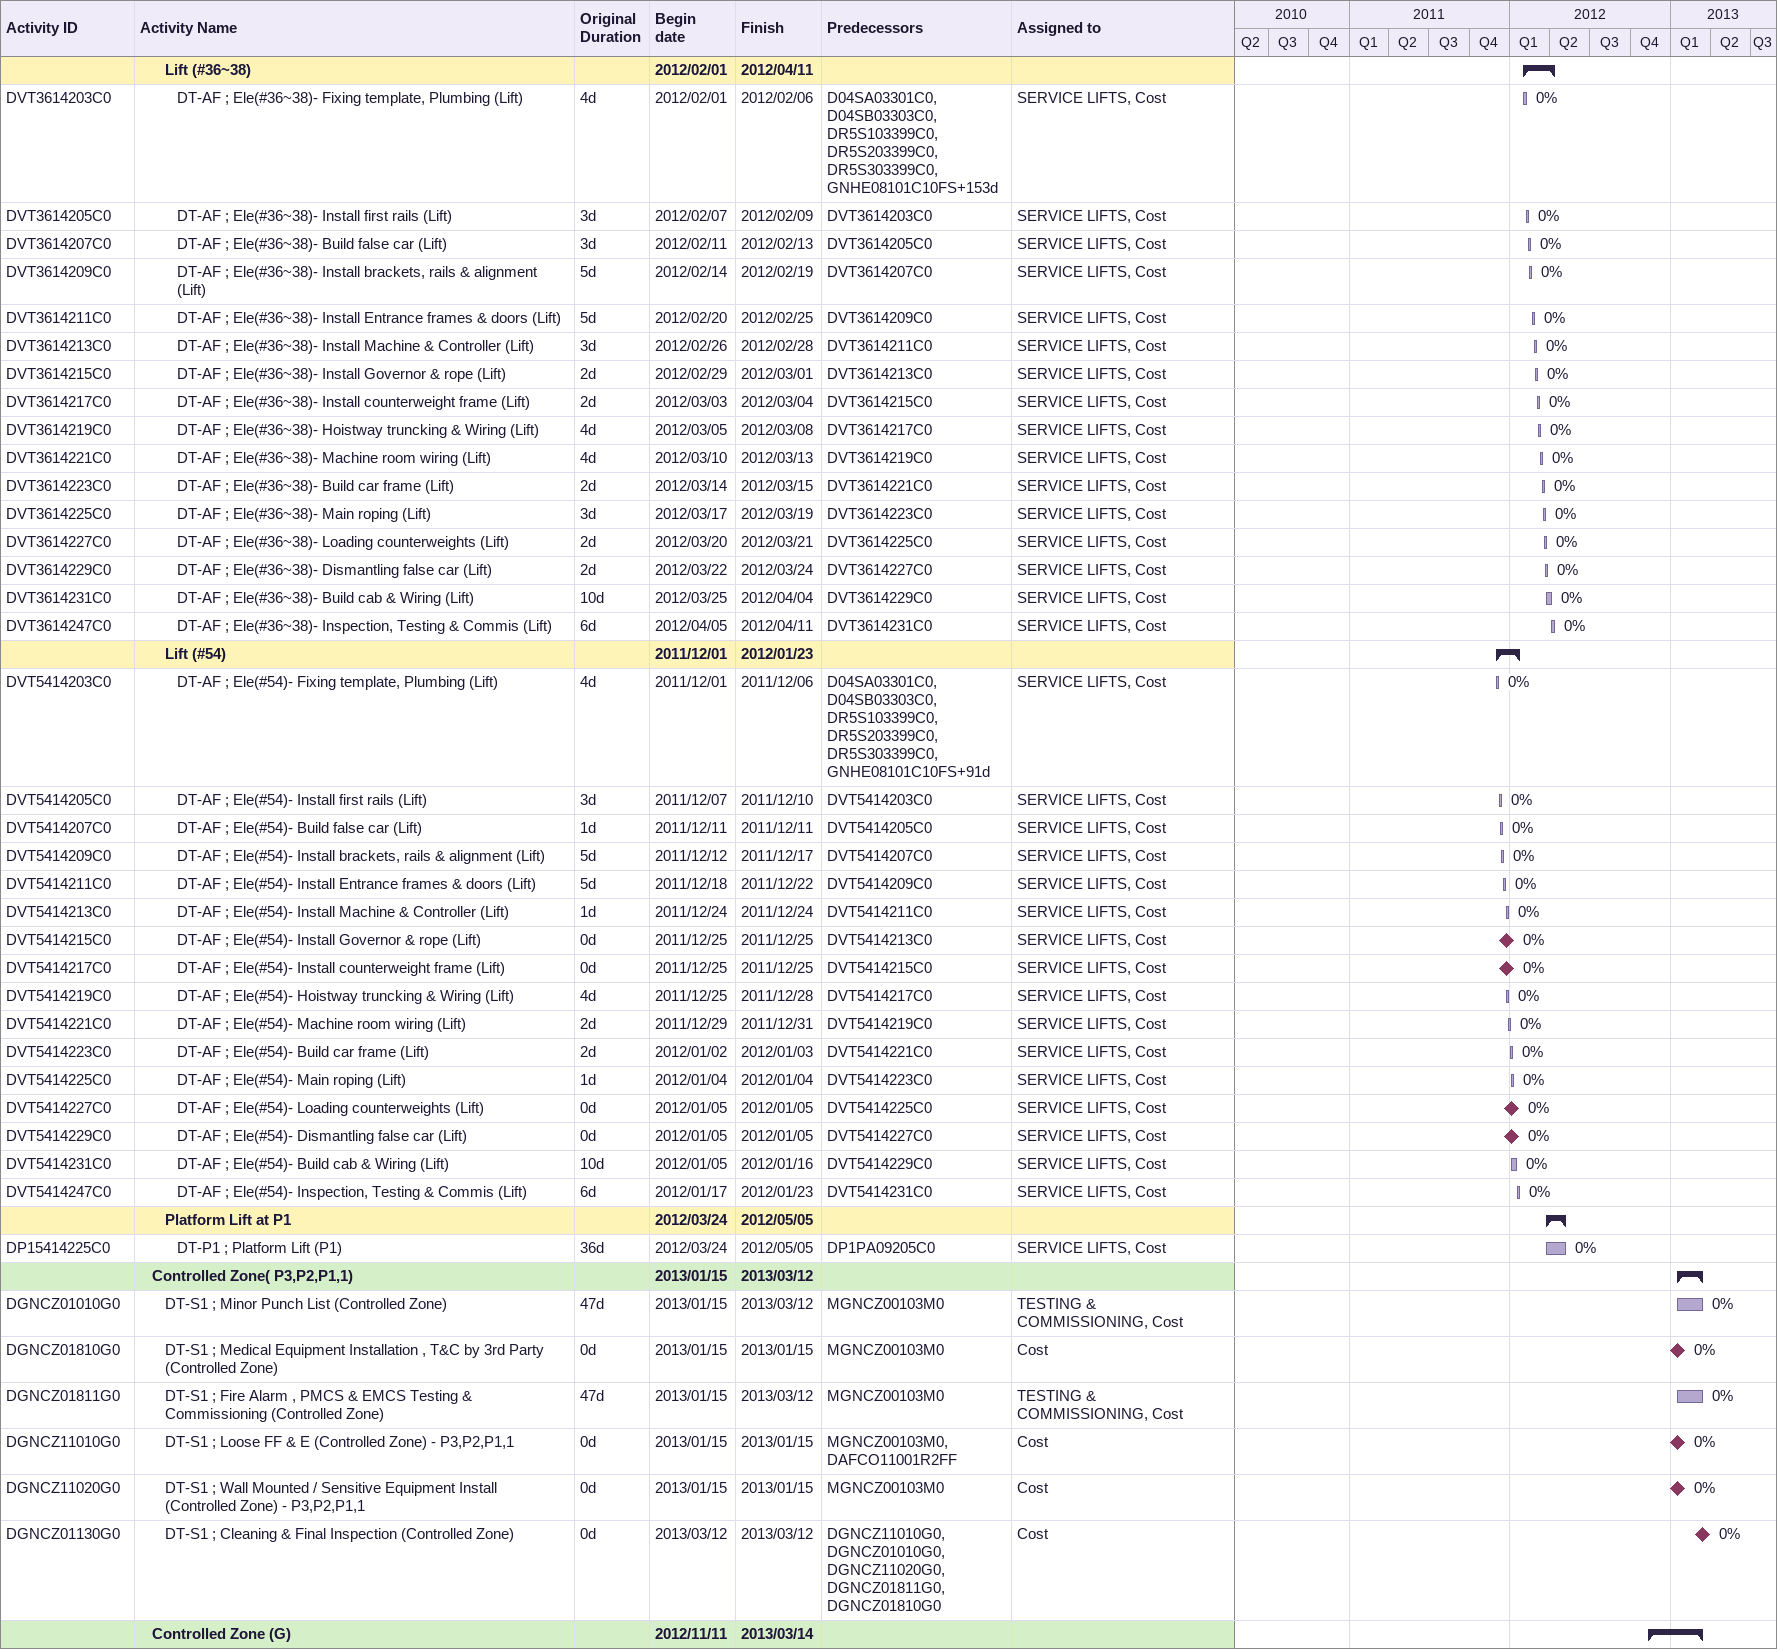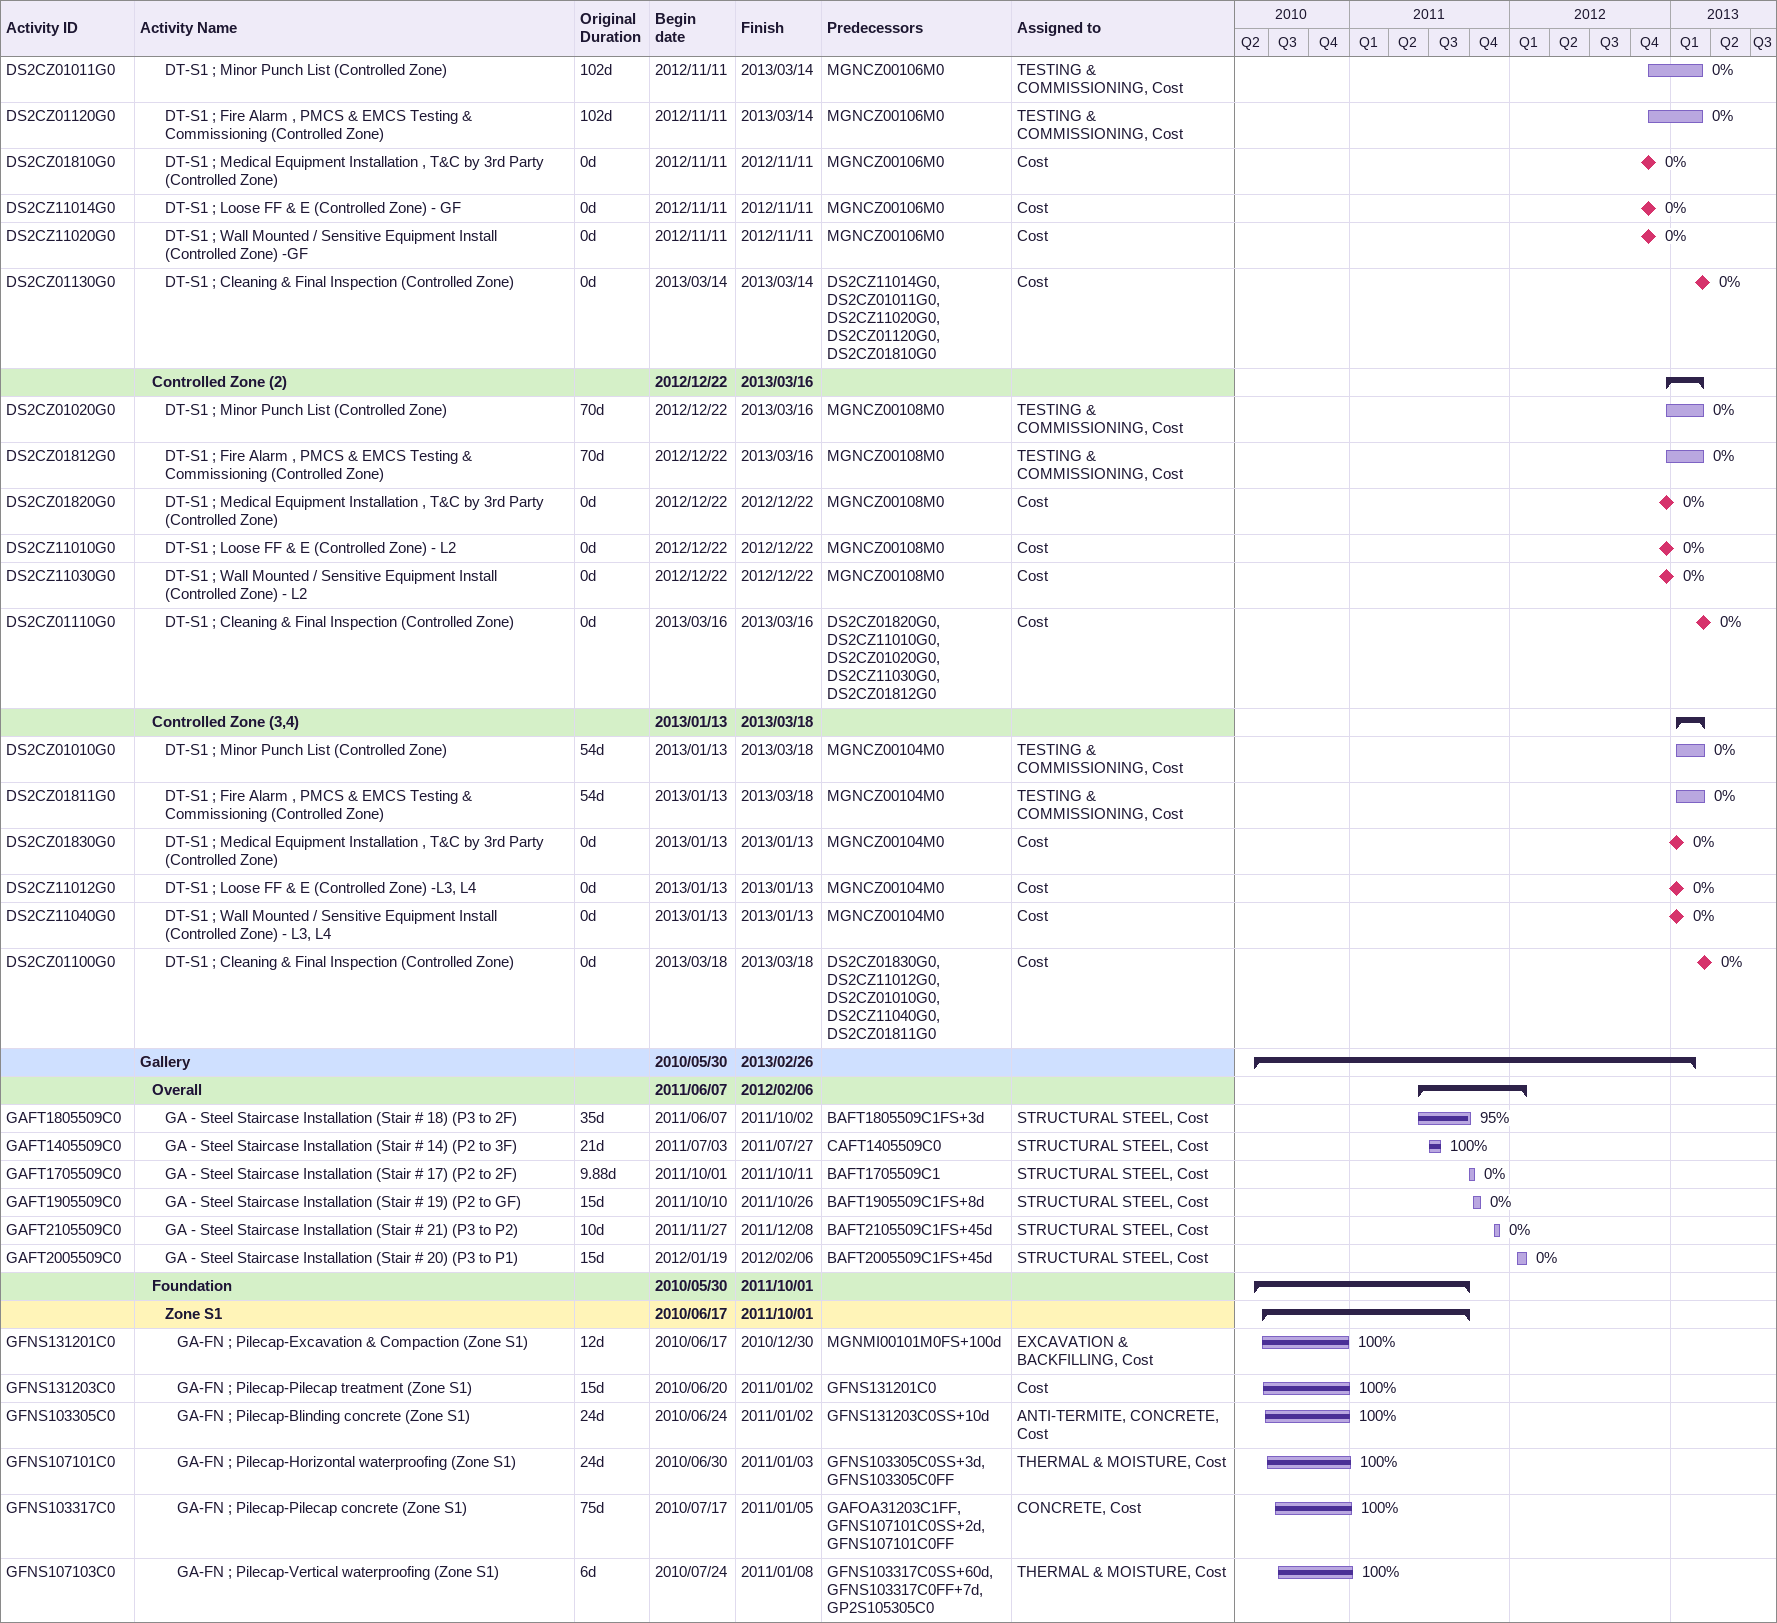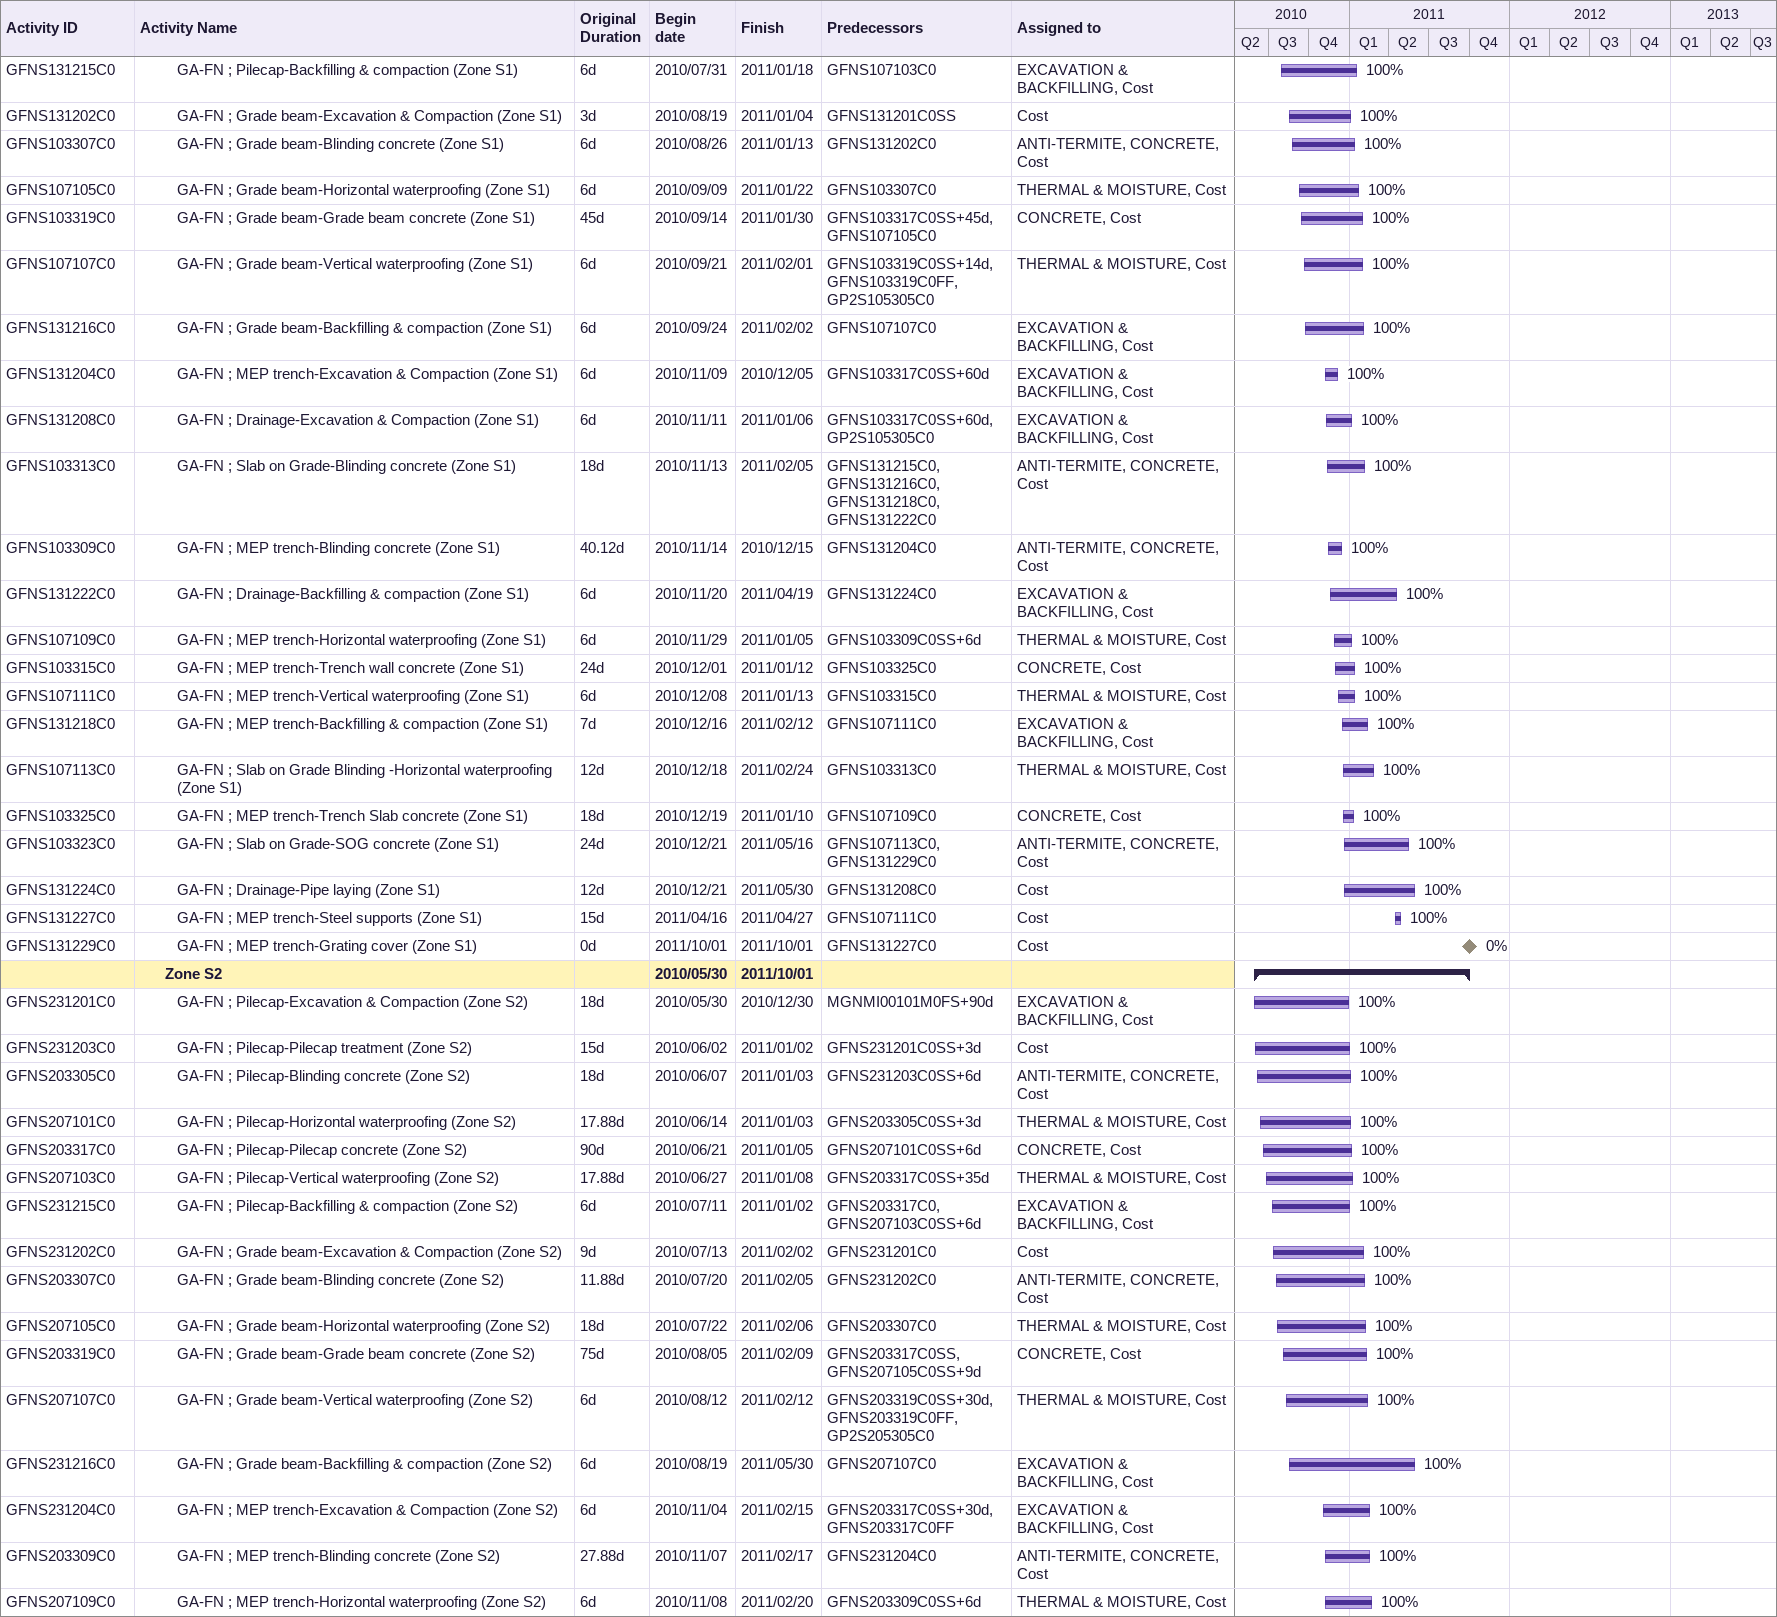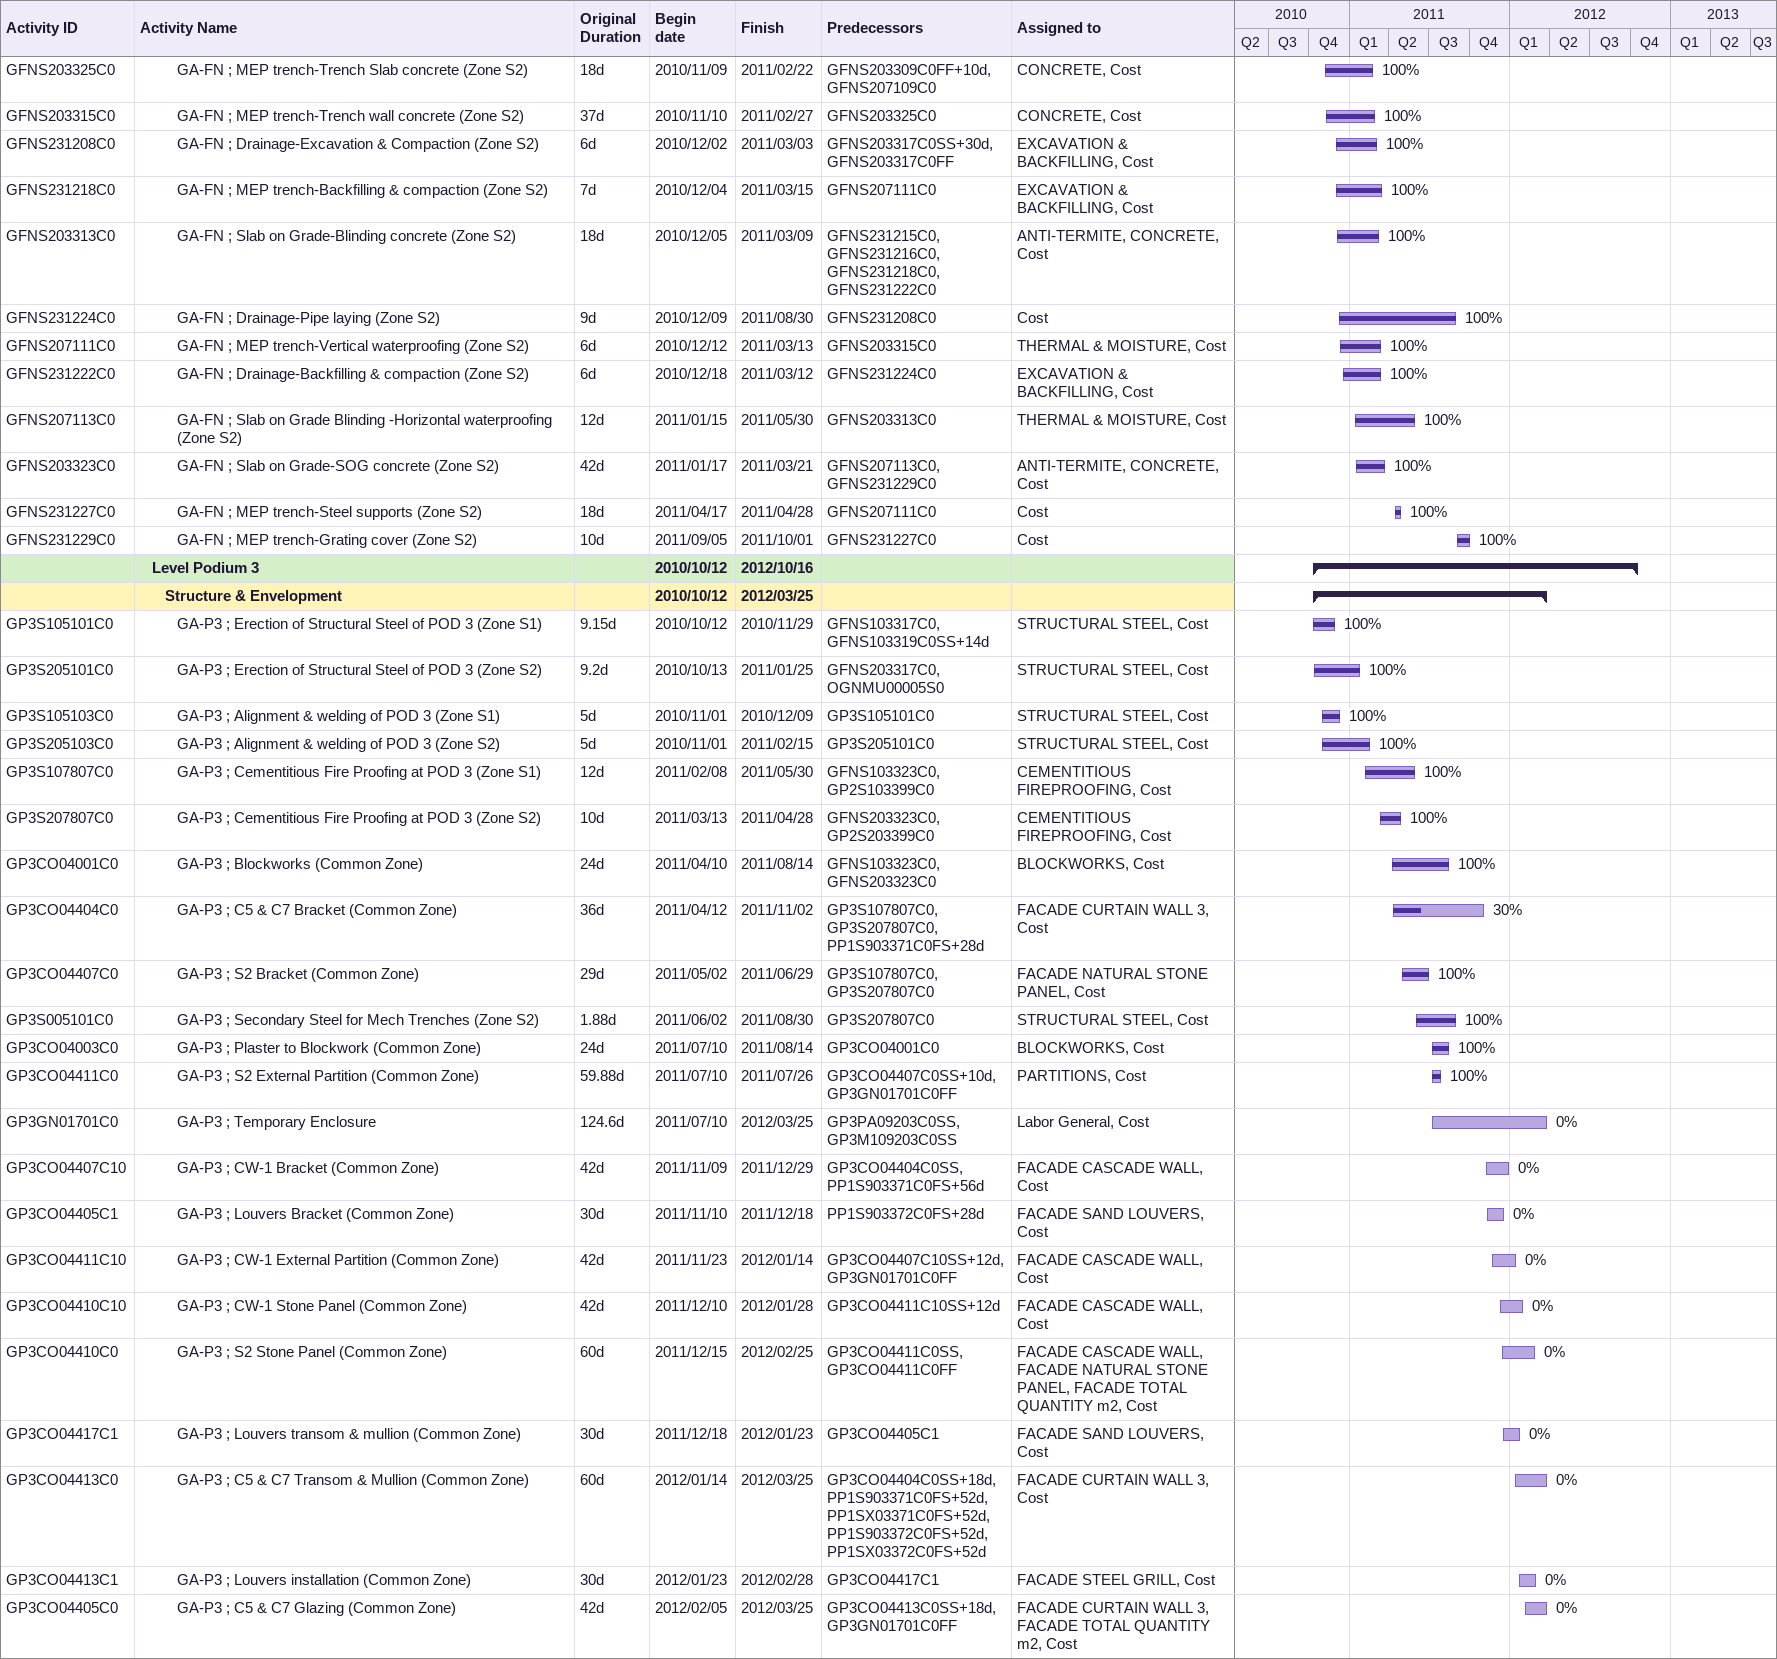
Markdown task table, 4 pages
| ID | Level | Task | Original duration | Start | Finish | Predecessors | Resources | % complete |
|---|---|---|---|---|---|---|---|---|
|  | 3 | **Lift (#36~38)** |  | 2012-02-01 | 2012-04-11 |  |  |  |
| DVT3614203C0 | 4 | DT-AF ; Ele(#36~38)- Fixing template, Plumbing (Lift) | 4d | 2012-02-01 | 2012-02-06 | D04SA03301C0, D04SB03303C0, DR5S103399C0, DR5S203399C0, DR5S303399C0, GNHE08101C10FS+153d | SERVICE LIFTS, Cost | 0 |
| DVT3614205C0 | 4 | DT-AF ; Ele(#36~38)- Install first rails (Lift) | 3d | 2012-02-07 | 2012-02-09 | DVT3614203C0 | SERVICE LIFTS, Cost | 0 |
| DVT3614207C0 | 4 | DT-AF ; Ele(#36~38)- Build false car (Lift) | 3d | 2012-02-11 | 2012-02-13 | DVT3614205C0 | SERVICE LIFTS, Cost | 0 |
| DVT3614209C0 | 4 | DT-AF ; Ele(#36~38)- Install brackets, rails & alignment (Lift) | 5d | 2012-02-14 | 2012-02-19 | DVT3614207C0 | SERVICE LIFTS, Cost | 0 |
| DVT3614211C0 | 4 | DT-AF ; Ele(#36~38)- Install Entrance frames & doors (Lift) | 5d | 2012-02-20 | 2012-02-25 | DVT3614209C0 | SERVICE LIFTS, Cost | 0 |
| DVT3614213C0 | 4 | DT-AF ; Ele(#36~38)- Install Machine & Controller (Lift) | 3d | 2012-02-26 | 2012-02-28 | DVT3614211C0 | SERVICE LIFTS, Cost | 0 |
| DVT3614215C0 | 4 | DT-AF ; Ele(#36~38)- Install Governor & rope (Lift) | 2d | 2012-02-29 | 2012-03-01 | DVT3614213C0 | SERVICE LIFTS, Cost | 0 |
| DVT3614217C0 | 4 | DT-AF ; Ele(#36~38)- Install counterweight frame (Lift) | 2d | 2012-03-03 | 2012-03-04 | DVT3614215C0 | SERVICE LIFTS, Cost | 0 |
| DVT3614219C0 | 4 | DT-AF ; Ele(#36~38)- Hoistway truncking & Wiring (Lift) | 4d | 2012-03-05 | 2012-03-08 | DVT3614217C0 | SERVICE LIFTS, Cost | 0 |
| DVT3614221C0 | 4 | DT-AF ; Ele(#36~38)- Machine room wiring (Lift) | 4d | 2012-03-10 | 2012-03-13 | DVT3614219C0 | SERVICE LIFTS, Cost | 0 |
| DVT3614223C0 | 4 | DT-AF ; Ele(#36~38)- Build car frame (Lift) | 2d | 2012-03-14 | 2012-03-15 | DVT3614221C0 | SERVICE LIFTS, Cost | 0 |
| DVT3614225C0 | 4 | DT-AF ; Ele(#36~38)- Main roping (Lift) | 3d | 2012-03-17 | 2012-03-19 | DVT3614223C0 | SERVICE LIFTS, Cost | 0 |
| DVT3614227C0 | 4 | DT-AF ; Ele(#36~38)- Loading counterweights (Lift) | 2d | 2012-03-20 | 2012-03-21 | DVT3614225C0 | SERVICE LIFTS, Cost | 0 |
| DVT3614229C0 | 4 | DT-AF ; Ele(#36~38)- Dismantling false car (Lift) | 2d | 2012-03-22 | 2012-03-24 | DVT3614227C0 | SERVICE LIFTS, Cost | 0 |
| DVT3614231C0 | 4 | DT-AF ; Ele(#36~38)- Build cab & Wiring (Lift) | 10d | 2012-03-25 | 2012-04-04 | DVT3614229C0 | SERVICE LIFTS, Cost | 0 |
| DVT3614247C0 | 4 | DT-AF ; Ele(#36~38)- Inspection, Testing & Commis (Lift) | 6d | 2012-04-05 | 2012-04-11 | DVT3614231C0 | SERVICE LIFTS, Cost | 0 |
|  | 3 | **Lift (#54)** |  | 2011-12-01 | 2012-01-23 |  |  |  |
| DVT5414203C0 | 4 | DT-AF ; Ele(#54)- Fixing template, Plumbing (Lift) | 4d | 2011-12-01 | 2011-12-06 | D04SA03301C0, D04SB03303C0, DR5S103399C0, DR5S203399C0, DR5S303399C0, GNHE08101C10FS+91d | SERVICE LIFTS, Cost | 0 |
| DVT5414205C0 | 4 | DT-AF ; Ele(#54)- Install first rails (Lift) | 3d | 2011-12-07 | 2011-12-10 | DVT5414203C0 | SERVICE LIFTS, Cost | 0 |
| DVT5414207C0 | 4 | DT-AF ; Ele(#54)- Build false car (Lift) | 1d | 2011-12-11 | 2011-12-11 | DVT5414205C0 | SERVICE LIFTS, Cost | 0 |
| DVT5414209C0 | 4 | DT-AF ; Ele(#54)- Install brackets, rails & alignment (Lift) | 5d | 2011-12-12 | 2011-12-17 | DVT5414207C0 | SERVICE LIFTS, Cost | 0 |
| DVT5414211C0 | 4 | DT-AF ; Ele(#54)- Install Entrance frames & doors (Lift) | 5d | 2011-12-18 | 2011-12-22 | DVT5414209C0 | SERVICE LIFTS, Cost | 0 |
| DVT5414213C0 | 4 | DT-AF ; Ele(#54)- Install Machine & Controller (Lift) | 1d | 2011-12-24 | 2011-12-24 | DVT5414211C0 | SERVICE LIFTS, Cost | 0 |
| DVT5414215C0 | 4 | DT-AF ; Ele(#54)- Install Governor & rope (Lift) | 0d | 2011-12-25 | 2011-12-25 | DVT5414213C0 | SERVICE LIFTS, Cost | 0 |
| DVT5414217C0 | 4 | DT-AF ; Ele(#54)- Install counterweight frame (Lift) | 0d | 2011-12-25 | 2011-12-25 | DVT5414215C0 | SERVICE LIFTS, Cost | 0 |
| DVT5414219C0 | 4 | DT-AF ; Ele(#54)- Hoistway truncking & Wiring (Lift) | 4d | 2011-12-25 | 2011-12-28 | DVT5414217C0 | SERVICE LIFTS, Cost | 0 |
| DVT5414221C0 | 4 | DT-AF ; Ele(#54)- Machine room wiring (Lift) | 2d | 2011-12-29 | 2011-12-31 | DVT5414219C0 | SERVICE LIFTS, Cost | 0 |
| DVT5414223C0 | 4 | DT-AF ; Ele(#54)- Build car frame (Lift) | 2d | 2012-01-02 | 2012-01-03 | DVT5414221C0 | SERVICE LIFTS, Cost | 0 |
| DVT5414225C0 | 4 | DT-AF ; Ele(#54)- Main roping (Lift) | 1d | 2012-01-04 | 2012-01-04 | DVT5414223C0 | SERVICE LIFTS, Cost | 0 |
| DVT5414227C0 | 4 | DT-AF ; Ele(#54)- Loading counterweights (Lift) | 0d | 2012-01-05 | 2012-01-05 | DVT5414225C0 | SERVICE LIFTS, Cost | 0 |
| DVT5414229C0 | 4 | DT-AF ; Ele(#54)- Dismantling false car (Lift) | 0d | 2012-01-05 | 2012-01-05 | DVT5414227C0 | SERVICE LIFTS, Cost | 0 |
| DVT5414231C0 | 4 | DT-AF ; Ele(#54)- Build cab & Wiring (Lift) | 10d | 2012-01-05 | 2012-01-16 | DVT5414229C0 | SERVICE LIFTS, Cost | 0 |
| DVT5414247C0 | 4 | DT-AF ; Ele(#54)- Inspection, Testing & Commis (Lift) | 6d | 2012-01-17 | 2012-01-23 | DVT5414231C0 | SERVICE LIFTS, Cost | 0 |
|  | 3 | **Platform Lift at P1** |  | 2012-03-24 | 2012-05-05 |  |  |  |
| DP15414225C0 | 4 | DT-P1 ; Platform Lift (P1) | 36d | 2012-03-24 | 2012-05-05 | DP1PA09205C0 | SERVICE LIFTS, Cost | 0 |
|  | 2 | **Controlled Zone( P3,P2,P1,1)** |  | 2013-01-15 | 2013-03-12 |  |  |  |
| DGNCZ01010G0 | 3 | DT-S1 ; Minor Punch List (Controlled Zone) | 47d | 2013-01-15 | 2013-03-12 | MGNCZ00103M0 | TESTING & COMMISSIONING, Cost | 0 |
| DGNCZ01810G0 | 3 | DT-S1 ; Medical Equipment Installation , T&C by 3rd Party (Controlled Zone) | 0d | 2013-01-15 | 2013-01-15 | MGNCZ00103M0 | Cost | 0 |
| DGNCZ01811G0 | 3 | DT-S1 ; Fire Alarm , PMCS & EMCS Testing & Commissioning (Controlled Zone) | 47d | 2013-01-15 | 2013-03-12 | MGNCZ00103M0 | TESTING & COMMISSIONING, Cost | 0 |
| DGNCZ11010G0 | 3 | DT-S1 ; Loose FF & E (Controlled Zone) - P3,P2,P1,1 | 0d | 2013-01-15 | 2013-01-15 | MGNCZ00103M0, DAFCO11001R2FF | Cost | 0 |
| DGNCZ11020G0 | 3 | DT-S1 ; Wall Mounted / Sensitive Equipment Install (Controlled Zone) - P3,P2,P1,1 | 0d | 2013-01-15 | 2013-01-15 | MGNCZ00103M0 | Cost | 0 |
| DGNCZ01130G0 | 3 | DT-S1 ; Cleaning & Final Inspection (Controlled Zone) | 0d | 2013-03-12 | 2013-03-12 | DGNCZ11010G0, DGNCZ01010G0, DGNCZ11020G0, DGNCZ01811G0, DGNCZ01810G0 | Cost | 0 |
|  | 2 | **Controlled Zone (G)** |  | 2012-11-11 | 2013-03-14 |  |  |  |
| DS2CZ01011G0 | 3 | DT-S1 ; Minor Punch List (Controlled Zone) | 102d | 2012-11-11 | 2013-03-14 | MGNCZ00106M0 | TESTING & COMMISSIONING, Cost | 0 |
| DS2CZ01120G0 | 3 | DT-S1 ; Fire Alarm , PMCS & EMCS Testing & Commissioning (Controlled Zone) | 102d | 2012-11-11 | 2013-03-14 | MGNCZ00106M0 | TESTING & COMMISSIONING, Cost | 0 |
| DS2CZ01810G0 | 3 | DT-S1 ; Medical Equipment Installation , T&C by 3rd Party (Controlled Zone) | 0d | 2012-11-11 | 2012-11-11 | MGNCZ00106M0 | Cost | 0 |
| DS2CZ11014G0 | 3 | DT-S1 ; Loose FF & E (Controlled Zone) - GF | 0d | 2012-11-11 | 2012-11-11 | MGNCZ00106M0 | Cost | 0 |
| DS2CZ11020G0 | 3 | DT-S1 ; Wall Mounted / Sensitive Equipment Install (Controlled Zone) -GF | 0d | 2012-11-11 | 2012-11-11 | MGNCZ00106M0 | Cost | 0 |
| DS2CZ01130G0 | 3 | DT-S1 ; Cleaning & Final Inspection (Controlled Zone) | 0d | 2013-03-14 | 2013-03-14 | DS2CZ11014G0, DS2CZ01011G0, DS2CZ11020G0, DS2CZ01120G0, DS2CZ01810G0 | Cost | 0 |
|  | 2 | **Controlled Zone (2)** |  | 2012-12-22 | 2013-03-16 |  |  |  |
| DS2CZ01020G0 | 3 | DT-S1 ; Minor Punch List (Controlled Zone) | 70d | 2012-12-22 | 2013-03-16 | MGNCZ00108M0 | TESTING & COMMISSIONING, Cost | 0 |
| DS2CZ01812G0 | 3 | DT-S1 ; Fire Alarm , PMCS & EMCS Testing & Commissioning (Controlled Zone) | 70d | 2012-12-22 | 2013-03-16 | MGNCZ00108M0 | TESTING & COMMISSIONING, Cost | 0 |
| DS2CZ01820G0 | 3 | DT-S1 ; Medical Equipment Installation , T&C by 3rd Party (Controlled Zone) | 0d | 2012-12-22 | 2012-12-22 | MGNCZ00108M0 | Cost | 0 |
| DS2CZ11010G0 | 3 | DT-S1 ; Loose FF & E (Controlled Zone) - L2 | 0d | 2012-12-22 | 2012-12-22 | MGNCZ00108M0 | Cost | 0 |
| DS2CZ11030G0 | 3 | DT-S1 ; Wall Mounted / Sensitive Equipment Install (Controlled Zone) - L2 | 0d | 2012-12-22 | 2012-12-22 | MGNCZ00108M0 | Cost | 0 |
| DS2CZ01110G0 | 3 | DT-S1 ; Cleaning & Final Inspection (Controlled Zone) | 0d | 2013-03-16 | 2013-03-16 | DS2CZ01820G0, DS2CZ11010G0, DS2CZ01020G0, DS2CZ11030G0, DS2CZ01812G0 | Cost | 0 |
|  | 2 | **Controlled Zone (3,4)** |  | 2013-01-13 | 2013-03-18 |  |  |  |
| DS2CZ01010G0 | 3 | DT-S1 ; Minor Punch List (Controlled Zone) | 54d | 2013-01-13 | 2013-03-18 | MGNCZ00104M0 | TESTING & COMMISSIONING, Cost | 0 |
| DS2CZ01811G0 | 3 | DT-S1 ; Fire Alarm , PMCS & EMCS Testing & Commissioning (Controlled Zone) | 54d | 2013-01-13 | 2013-03-18 | MGNCZ00104M0 | TESTING & COMMISSIONING, Cost | 0 |
| DS2CZ01830G0 | 3 | DT-S1 ; Medical Equipment Installation , T&C by 3rd Party (Controlled Zone) | 0d | 2013-01-13 | 2013-01-13 | MGNCZ00104M0 | Cost | 0 |
| DS2CZ11012G0 | 3 | DT-S1 ; Loose FF & E (Controlled Zone) -L3, L4 | 0d | 2013-01-13 | 2013-01-13 | MGNCZ00104M0 | Cost | 0 |
| DS2CZ11040G0 | 3 | DT-S1 ; Wall Mounted / Sensitive Equipment Install (Controlled Zone) - L3, L4 | 0d | 2013-01-13 | 2013-01-13 | MGNCZ00104M0 | Cost | 0 |
| DS2CZ01100G0 | 3 | DT-S1 ; Cleaning & Final Inspection (Controlled Zone) | 0d | 2013-03-18 | 2013-03-18 | DS2CZ01830G0, DS2CZ11012G0, DS2CZ01010G0, DS2CZ11040G0, DS2CZ01811G0 | Cost | 0 |
|  | 1 | **Gallery** |  | 2010-05-30 | 2013-02-26 |  |  |  |
|  | 2 | **Overall** |  | 2011-06-07 | 2012-02-06 |  |  |  |
| GAFT1805509C0 | 3 | GA - Steel Staircase Installation (Stair # 18) (P3 to 2F) | 35d | 2011-06-07 | 2011-10-02 | BAFT1805509C1FS+3d | STRUCTURAL STEEL, Cost | 95 |
| GAFT1405509C0 | 3 | GA - Steel Staircase Installation (Stair # 14) (P2 to 3F) | 21d | 2011-07-03 | 2011-07-27 | CAFT1405509C0 | STRUCTURAL STEEL, Cost | 100 |
| GAFT1705509C0 | 3 | GA - Steel Staircase Installation (Stair # 17) (P2 to 2F) | 9.88d | 2011-10-01 | 2011-10-11 | BAFT1705509C1 | STRUCTURAL STEEL, Cost | 0 |
| GAFT1905509C0 | 3 | GA - Steel Staircase Installation (Stair # 19) (P2 to GF) | 15d | 2011-10-10 | 2011-10-26 | BAFT1905509C1FS+8d | STRUCTURAL STEEL, Cost | 0 |
| GAFT2105509C0 | 3 | GA - Steel Staircase Installation (Stair # 21) (P3 to P2) | 10d | 2011-11-27 | 2011-12-08 | BAFT2105509C1FS+45d | STRUCTURAL STEEL, Cost | 0 |
| GAFT2005509C0 | 3 | GA - Steel Staircase Installation (Stair # 20) (P3 to P1) | 15d | 2012-01-19 | 2012-02-06 | BAFT2005509C1FS+45d | STRUCTURAL STEEL, Cost | 0 |
|  | 2 | **Foundation** |  | 2010-05-30 | 2011-10-01 |  |  |  |
|  | 3 | **Zone S1** |  | 2010-06-17 | 2011-10-01 |  |  |  |
| GFNS131201C0 | 4 | GA-FN ; Pilecap-Excavation & Compaction (Zone S1) | 12d | 2010-06-17 | 2010-12-30 | MGNMI00101M0FS+100d | EXCAVATION & BACKFILLING, Cost | 100 |
| GFNS131203C0 | 4 | GA-FN ; Pilecap-Pilecap treatment (Zone S1) | 15d | 2010-06-20 | 2011-01-02 | GFNS131201C0 | Cost | 100 |
| GFNS103305C0 | 4 | GA-FN ; Pilecap-Blinding concrete (Zone S1) | 24d | 2010-06-24 | 2011-01-02 | GFNS131203C0SS+10d | ANTI-TERMITE, CONCRETE, Cost | 100 |
| GFNS107101C0 | 4 | GA-FN ; Pilecap-Horizontal waterproofing (Zone S1) | 24d | 2010-06-30 | 2011-01-03 | GFNS103305C0SS+3d, GFNS103305C0FF | THERMAL & MOISTURE, Cost | 100 |
| GFNS103317C0 | 4 | GA-FN ; Pilecap-Pilecap concrete (Zone S1) | 75d | 2010-07-17 | 2011-01-05 | GAFOA31203C1FF, GFNS107101C0SS+2d, GFNS107101C0FF | CONCRETE, Cost | 100 |
| GFNS107103C0 | 4 | GA-FN ; Pilecap-Vertical waterproofing (Zone S1) | 6d | 2010-07-24 | 2011-01-08 | GFNS103317C0SS+60d, GFNS103317C0FF+7d, GP2S105305C0 | THERMAL & MOISTURE, Cost | 100 |
| GFNS131215C0 | 4 | GA-FN ; Pilecap-Backfilling & compaction (Zone S1) | 6d | 2010-07-31 | 2011-01-18 | GFNS107103C0 | EXCAVATION & BACKFILLING, Cost | 100 |
| GFNS131202C0 | 4 | GA-FN ; Grade beam-Excavation & Compaction (Zone S1) | 3d | 2010-08-19 | 2011-01-04 | GFNS131201C0SS | Cost | 100 |
| GFNS103307C0 | 4 | GA-FN ; Grade beam-Blinding concrete (Zone S1) | 6d | 2010-08-26 | 2011-01-13 | GFNS131202C0 | ANTI-TERMITE, CONCRETE, Cost | 100 |
| GFNS107105C0 | 4 | GA-FN ; Grade beam-Horizontal waterproofing (Zone S1) | 6d | 2010-09-09 | 2011-01-22 | GFNS103307C0 | THERMAL & MOISTURE, Cost | 100 |
| GFNS103319C0 | 4 | GA-FN ; Grade beam-Grade beam concrete (Zone S1) | 45d | 2010-09-14 | 2011-01-30 | GFNS103317C0SS+45d, GFNS107105C0 | CONCRETE, Cost | 100 |
| GFNS107107C0 | 4 | GA-FN ; Grade beam-Vertical waterproofing (Zone S1) | 6d | 2010-09-21 | 2011-02-01 | GFNS103319C0SS+14d, GFNS103319C0FF, GP2S105305C0 | THERMAL & MOISTURE, Cost | 100 |
| GFNS131216C0 | 4 | GA-FN ; Grade beam-Backfilling & compaction (Zone S1) | 6d | 2010-09-24 | 2011-02-02 | GFNS107107C0 | EXCAVATION & BACKFILLING, Cost | 100 |
| GFNS131204C0 | 4 | GA-FN ; MEP trench-Excavation & Compaction (Zone S1) | 6d | 2010-11-09 | 2010-12-05 | GFNS103317C0SS+60d | EXCAVATION & BACKFILLING, Cost | 100 |
| GFNS131208C0 | 4 | GA-FN ; Drainage-Excavation & Compaction (Zone S1) | 6d | 2010-11-11 | 2011-01-06 | GFNS103317C0SS+60d, GP2S105305C0 | EXCAVATION & BACKFILLING, Cost | 100 |
| GFNS103313C0 | 4 | GA-FN ; Slab on Grade-Blinding concrete (Zone S1) | 18d | 2010-11-13 | 2011-02-05 | GFNS131215C0, GFNS131216C0, GFNS131218C0, GFNS131222C0 | ANTI-TERMITE, CONCRETE, Cost | 100 |
| GFNS103309C0 | 4 | GA-FN ; MEP trench-Blinding concrete (Zone S1) | 40.12d | 2010-11-14 | 2010-12-15 | GFNS131204C0 | ANTI-TERMITE, CONCRETE, Cost | 100 |
| GFNS131222C0 | 4 | GA-FN ; Drainage-Backfilling & compaction (Zone S1) | 6d | 2010-11-20 | 2011-04-19 | GFNS131224C0 | EXCAVATION & BACKFILLING, Cost | 100 |
| GFNS107109C0 | 4 | GA-FN ; MEP trench-Horizontal waterproofing (Zone S1) | 6d | 2010-11-29 | 2011-01-05 | GFNS103309C0SS+6d | THERMAL & MOISTURE, Cost | 100 |
| GFNS103315C0 | 4 | GA-FN ; MEP trench-Trench wall concrete (Zone S1) | 24d | 2010-12-01 | 2011-01-12 | GFNS103325C0 | CONCRETE, Cost | 100 |
| GFNS107111C0 | 4 | GA-FN ; MEP trench-Vertical waterproofing (Zone S1) | 6d | 2010-12-08 | 2011-01-13 | GFNS103315C0 | THERMAL & MOISTURE, Cost | 100 |
| GFNS131218C0 | 4 | GA-FN ; MEP trench-Backfilling & compaction (Zone S1) | 7d | 2010-12-16 | 2011-02-12 | GFNS107111C0 | EXCAVATION & BACKFILLING, Cost | 100 |
| GFNS107113C0 | 4 | GA-FN ; Slab on Grade Blinding -Horizontal waterproofing (Zone S1) | 12d | 2010-12-18 | 2011-02-24 | GFNS103313C0 | THERMAL & MOISTURE, Cost | 100 |
| GFNS103325C0 | 4 | GA-FN ; MEP trench-Trench Slab concrete (Zone S1) | 18d | 2010-12-19 | 2011-01-10 | GFNS107109C0 | CONCRETE, Cost | 100 |
| GFNS103323C0 | 4 | GA-FN ; Slab on Grade-SOG concrete (Zone S1) | 24d | 2010-12-21 | 2011-05-16 | GFNS107113C0, GFNS131229C0 | ANTI-TERMITE, CONCRETE, Cost | 100 |
| GFNS131224C0 | 4 | GA-FN ; Drainage-Pipe laying (Zone S1) | 12d | 2010-12-21 | 2011-05-30 | GFNS131208C0 | Cost | 100 |
| GFNS131227C0 | 4 | GA-FN ; MEP trench-Steel supports (Zone S1) | 15d | 2011-04-16 | 2011-04-27 | GFNS107111C0 | Cost | 100 |
| GFNS131229C0 | 4 | GA-FN ; MEP trench-Grating cover (Zone S1) | 0d | 2011-10-01 | 2011-10-01 | GFNS131227C0 | Cost | 0 |
|  | 3 | **Zone S2** |  | 2010-05-30 | 2011-10-01 |  |  |  |
| GFNS231201C0 | 4 | GA-FN ; Pilecap-Excavation & Compaction (Zone S2) | 18d | 2010-05-30 | 2010-12-30 | MGNMI00101M0FS+90d | EXCAVATION & BACKFILLING, Cost | 100 |
| GFNS231203C0 | 4 | GA-FN ; Pilecap-Pilecap treatment (Zone S2) | 15d | 2010-06-02 | 2011-01-02 | GFNS231201C0SS+3d | Cost | 100 |
| GFNS203305C0 | 4 | GA-FN ; Pilecap-Blinding concrete (Zone S2) | 18d | 2010-06-07 | 2011-01-03 | GFNS231203C0SS+6d | ANTI-TERMITE, CONCRETE, Cost | 100 |
| GFNS207101C0 | 4 | GA-FN ; Pilecap-Horizontal waterproofing (Zone S2) | 17.88d | 2010-06-14 | 2011-01-03 | GFNS203305C0SS+3d | THERMAL & MOISTURE, Cost | 100 |
| GFNS203317C0 | 4 | GA-FN ; Pilecap-Pilecap concrete (Zone S2) | 90d | 2010-06-21 | 2011-01-05 | GFNS207101C0SS+6d | CONCRETE, Cost | 100 |
| GFNS207103C0 | 4 | GA-FN ; Pilecap-Vertical waterproofing (Zone S2) | 17.88d | 2010-06-27 | 2011-01-08 | GFNS203317C0SS+35d | THERMAL & MOISTURE, Cost | 100 |
| GFNS231215C0 | 4 | GA-FN ; Pilecap-Backfilling & compaction (Zone S2) | 6d | 2010-07-11 | 2011-01-02 | GFNS203317C0, GFNS207103C0SS+6d | EXCAVATION & BACKFILLING, Cost | 100 |
| GFNS231202C0 | 4 | GA-FN ; Grade beam-Excavation & Compaction (Zone S2) | 9d | 2010-07-13 | 2011-02-02 | GFNS231201C0 | Cost | 100 |
| GFNS203307C0 | 4 | GA-FN ; Grade beam-Blinding concrete (Zone S2) | 11.88d | 2010-07-20 | 2011-02-05 | GFNS231202C0 | ANTI-TERMITE, CONCRETE, Cost | 100 |
| GFNS207105C0 | 4 | GA-FN ; Grade beam-Horizontal waterproofing (Zone S2) | 18d | 2010-07-22 | 2011-02-06 | GFNS203307C0 | THERMAL & MOISTURE, Cost | 100 |
| GFNS203319C0 | 4 | GA-FN ; Grade beam-Grade beam concrete (Zone S2) | 75d | 2010-08-05 | 2011-02-09 | GFNS203317C0SS, GFNS207105C0SS+9d | CONCRETE, Cost | 100 |
| GFNS207107C0 | 4 | GA-FN ; Grade beam-Vertical waterproofing (Zone S2) | 6d | 2010-08-12 | 2011-02-12 | GFNS203319C0SS+30d, GFNS203319C0FF, GP2S205305C0 | THERMAL & MOISTURE, Cost | 100 |
| GFNS231216C0 | 4 | GA-FN ; Grade beam-Backfilling & compaction (Zone S2) | 6d | 2010-08-19 | 2011-05-30 | GFNS207107C0 | EXCAVATION & BACKFILLING, Cost | 100 |
| GFNS231204C0 | 4 | GA-FN ; MEP trench-Excavation & Compaction (Zone S2) | 6d | 2010-11-04 | 2011-02-15 | GFNS203317C0SS+30d, GFNS203317C0FF | EXCAVATION & BACKFILLING, Cost | 100 |
| GFNS203309C0 | 4 | GA-FN ; MEP trench-Blinding concrete (Zone S2) | 27.88d | 2010-11-07 | 2011-02-17 | GFNS231204C0 | ANTI-TERMITE, CONCRETE, Cost | 100 |
| GFNS207109C0 | 4 | GA-FN ; MEP trench-Horizontal waterproofing (Zone S2) | 6d | 2010-11-08 | 2011-02-20 | GFNS203309C0SS+6d | THERMAL & MOISTURE, Cost | 100 |
| GFNS203325C0 | 4 | GA-FN ; MEP trench-Trench Slab concrete (Zone S2) | 18d | 2010-11-09 | 2011-02-22 | GFNS203309C0FF+10d, GFNS207109C0 | CONCRETE, Cost | 100 |
| GFNS203315C0 | 4 | GA-FN ; MEP trench-Trench wall concrete (Zone S2) | 37d | 2010-11-10 | 2011-02-27 | GFNS203325C0 | CONCRETE, Cost | 100 |
| GFNS231208C0 | 4 | GA-FN ; Drainage-Excavation & Compaction (Zone S2) | 6d | 2010-12-02 | 2011-03-03 | GFNS203317C0SS+30d, GFNS203317C0FF | EXCAVATION & BACKFILLING, Cost | 100 |
| GFNS231218C0 | 4 | GA-FN ; MEP trench-Backfilling & compaction (Zone S2) | 7d | 2010-12-04 | 2011-03-15 | GFNS207111C0 | EXCAVATION & BACKFILLING, Cost | 100 |
| GFNS203313C0 | 4 | GA-FN ; Slab on Grade-Blinding concrete (Zone S2) | 18d | 2010-12-05 | 2011-03-09 | GFNS231215C0, GFNS231216C0, GFNS231218C0, GFNS231222C0 | ANTI-TERMITE, CONCRETE, Cost | 100 |
| GFNS231224C0 | 4 | GA-FN ; Drainage-Pipe laying (Zone S2) | 9d | 2010-12-09 | 2011-08-30 | GFNS231208C0 | Cost | 100 |
| GFNS207111C0 | 4 | GA-FN ; MEP trench-Vertical waterproofing (Zone S2) | 6d | 2010-12-12 | 2011-03-13 | GFNS203315C0 | THERMAL & MOISTURE, Cost | 100 |
| GFNS231222C0 | 4 | GA-FN ; Drainage-Backfilling & compaction (Zone S2) | 6d | 2010-12-18 | 2011-03-12 | GFNS231224C0 | EXCAVATION & BACKFILLING, Cost | 100 |
| GFNS207113C0 | 4 | GA-FN ; Slab on Grade Blinding -Horizontal waterproofing (Zone S2) | 12d | 2011-01-15 | 2011-05-30 | GFNS203313C0 | THERMAL & MOISTURE, Cost | 100 |
| GFNS203323C0 | 4 | GA-FN ; Slab on Grade-SOG concrete (Zone S2) | 42d | 2011-01-17 | 2011-03-21 | GFNS207113C0, GFNS231229C0 | ANTI-TERMITE, CONCRETE, Cost | 100 |
| GFNS231227C0 | 4 | GA-FN ; MEP trench-Steel supports (Zone S2) | 18d | 2011-04-17 | 2011-04-28 | GFNS207111C0 | Cost | 100 |
| GFNS231229C0 | 4 | GA-FN ; MEP trench-Grating cover (Zone S2) | 10d | 2011-09-05 | 2011-10-01 | GFNS231227C0 | Cost | 100 |
|  | 2 | **Level Podium 3** |  | 2010-10-12 | 2012-10-16 |  |  |  |
|  | 3 | **Structure & Envelopment** |  | 2010-10-12 | 2012-03-25 |  |  |  |
| GP3S105101C0 | 4 | GA-P3 ; Erection of Structural Steel of POD 3 (Zone S1) | 9.15d | 2010-10-12 | 2010-11-29 | GFNS103317C0, GFNS103319C0SS+14d | STRUCTURAL STEEL, Cost | 100 |
| GP3S205101C0 | 4 | GA-P3 ; Erection of Structural Steel of POD 3 (Zone S2) | 9.2d | 2010-10-13 | 2011-01-25 | GFNS203317C0, OGNMU00005S0 | STRUCTURAL STEEL, Cost | 100 |
| GP3S105103C0 | 4 | GA-P3 ; Alignment & welding of POD 3 (Zone S1) | 5d | 2010-11-01 | 2010-12-09 | GP3S105101C0 | STRUCTURAL STEEL, Cost | 100 |
| GP3S205103C0 | 4 | GA-P3 ; Alignment & welding of POD 3 (Zone S2) | 5d | 2010-11-01 | 2011-02-15 | GP3S205101C0 | STRUCTURAL STEEL, Cost | 100 |
| GP3S107807C0 | 4 | GA-P3 ; Cementitious Fire Proofing at POD 3 (Zone S1) | 12d | 2011-02-08 | 2011-05-30 | GFNS103323C0, GP2S103399C0 | CEMENTITIOUS FIREPROOFING, Cost | 100 |
| GP3S207807C0 | 4 | GA-P3 ; Cementitious Fire Proofing at POD 3 (Zone S2) | 10d | 2011-03-13 | 2011-04-28 | GFNS203323C0, GP2S203399C0 | CEMENTITIOUS FIREPROOFING, Cost | 100 |
| GP3CO04001C0 | 4 | GA-P3 ; Blockworks (Common Zone) | 24d | 2011-04-10 | 2011-08-14 | GFNS103323C0, GFNS203323C0 | BLOCKWORKS, Cost | 100 |
| GP3CO04404C0 | 4 | GA-P3 ; C5 & C7 Bracket (Common Zone) | 36d | 2011-04-12 | 2011-11-02 | GP3S107807C0, GP3S207807C0, PP1S903371C0FS+28d | FACADE CURTAIN WALL 3, Cost | 30 |
| GP3CO04407C0 | 4 | GA-P3 ; S2 Bracket (Common Zone) | 29d | 2011-05-02 | 2011-06-29 | GP3S107807C0, GP3S207807C0 | FACADE NATURAL STONE PANEL, Cost | 100 |
| GP3S005101C0 | 4 | GA-P3 ; Secondary Steel for Mech Trenches (Zone S2) | 1.88d | 2011-06-02 | 2011-08-30 | GP3S207807C0 | STRUCTURAL STEEL, Cost | 100 |
| GP3CO04003C0 | 4 | GA-P3 ; Plaster to Blockwork (Common Zone) | 24d | 2011-07-10 | 2011-08-14 | GP3CO04001C0 | BLOCKWORKS, Cost | 100 |
| GP3CO04411C0 | 4 | GA-P3 ; S2 External Partition (Common Zone) | 59.88d | 2011-07-10 | 2011-07-26 | GP3CO04407C0SS+10d, GP3GN01701C0FF | PARTITIONS, Cost | 100 |
| GP3GN01701C0 | 4 | GA-P3 ; Temporary Enclosure | 124.6d | 2011-07-10 | 2012-03-25 | GP3PA09203C0SS, GP3M109203C0SS | Labor General, Cost | 0 |
| GP3CO04407C10 | 4 | GA-P3 ; CW-1 Bracket (Common Zone) | 42d | 2011-11-09 | 2011-12-29 | GP3CO04404C0SS, PP1S903371C0FS+56d | FACADE CASCADE WALL, Cost | 0 |
| GP3CO04405C1 | 4 | GA-P3 ; Louvers Bracket (Common Zone) | 30d | 2011-11-10 | 2011-12-18 | PP1S903372C0FS+28d | FACADE SAND LOUVERS, Cost | 0 |
| GP3CO04411C10 | 4 | GA-P3 ; CW-1 External Partition (Common Zone) | 42d | 2011-11-23 | 2012-01-14 | GP3CO04407C10SS+12d, GP3GN01701C0FF | FACADE CASCADE WALL, Cost | 0 |
| GP3CO04410C10 | 4 | GA-P3 ; CW-1 Stone Panel (Common Zone) | 42d | 2011-12-10 | 2012-01-28 | GP3CO04411C10SS+12d | FACADE CASCADE WALL, Cost | 0 |
| GP3CO04410C0 | 4 | GA-P3 ; S2 Stone Panel (Common Zone) | 60d | 2011-12-15 | 2012-02-25 | GP3CO04411C0SS, GP3CO04411C0FF | FACADE CASCADE WALL, FACADE NATURAL STONE PANEL, FACADE TOTAL QUANTITY m2, Cost | 0 |
| GP3CO04417C1 | 4 | GA-P3 ; Louvers transom & mullion (Common Zone) | 30d | 2011-12-18 | 2012-01-23 | GP3CO04405C1 | FACADE SAND LOUVERS, Cost | 0 |
| GP3CO04413C0 | 4 | GA-P3 ; C5 & C7 Transom & Mullion (Common Zone) | 60d | 2012-01-14 | 2012-03-25 | GP3CO04404C0SS+18d, PP1S903371C0FS+52d, PP1SX03371C0FS+52d, PP1S903372C0FS+52d, PP1SX03372C0FS+52d | FACADE CURTAIN WALL 3, Cost | 0 |
| GP3CO04413C1 | 4 | GA-P3 ; Louvers installation (Common Zone) | 30d | 2012-01-23 | 2012-02-28 | GP3CO04417C1 | FACADE STEEL GRILL, Cost | 0 |
| GP3CO04405C0 | 4 | GA-P3 ; C5 & C7 Glazing (Common Zone) | 42d | 2012-02-05 | 2012-03-25 | GP3CO04413C0SS+18d, GP3GN01701C0FF | FACADE CURTAIN WALL 3, FACADE TOTAL QUANTITY m2, Cost | 0 |
